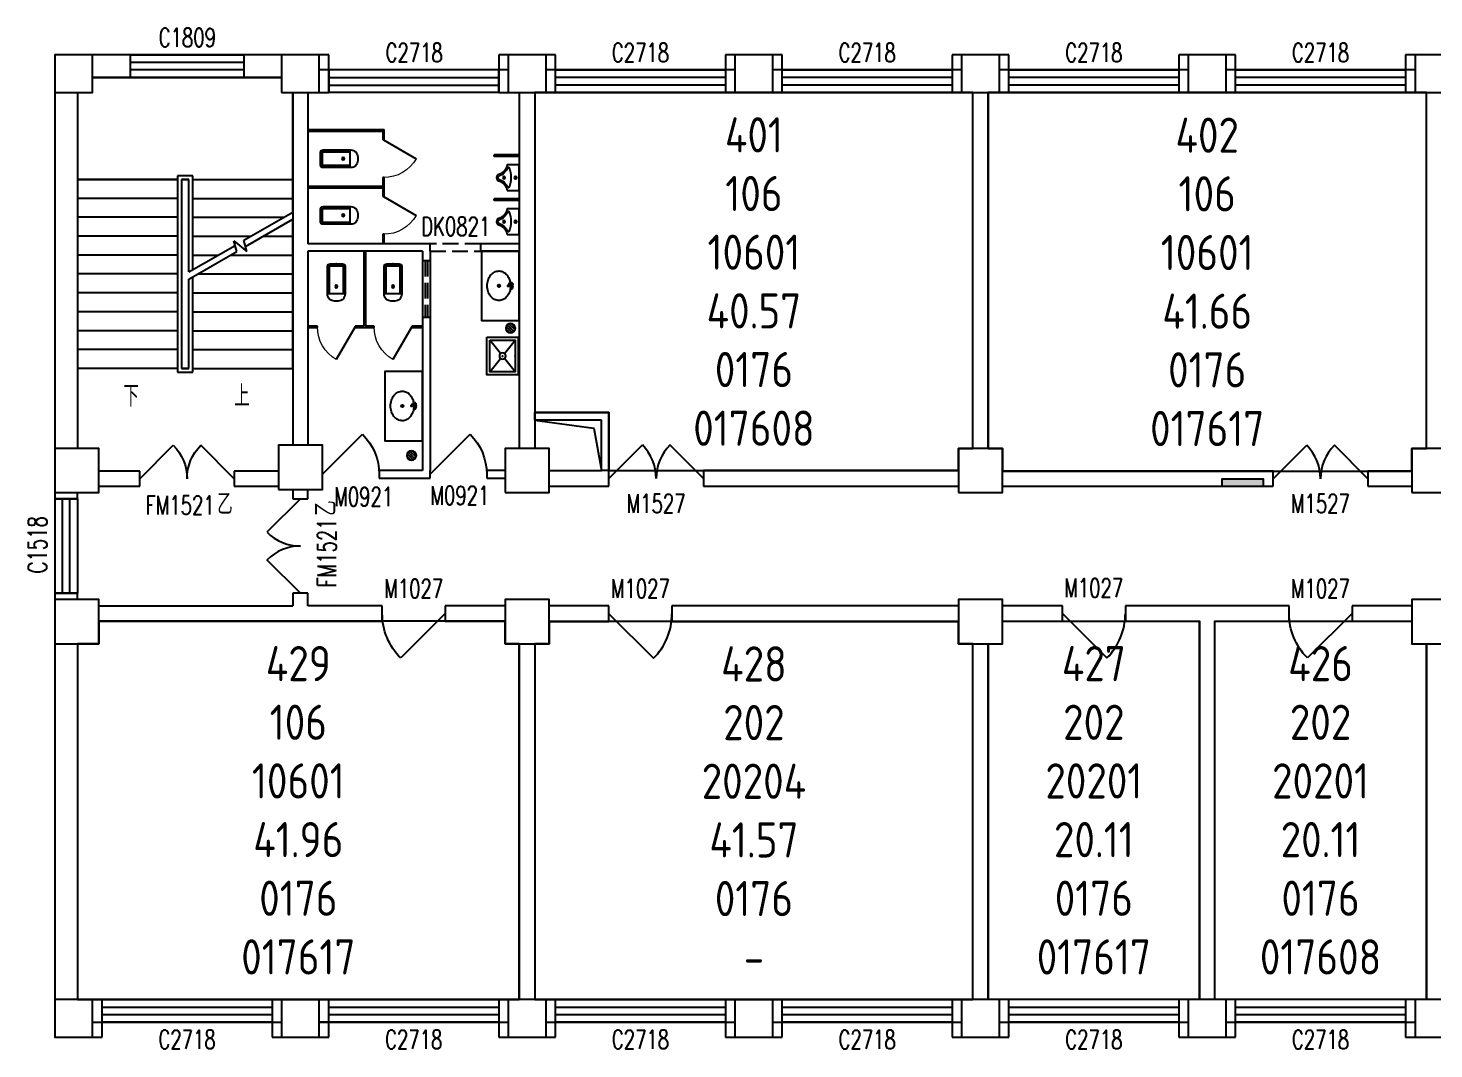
# Model space of a CAD drawing. Extents: x 9002 to 103626, y 147230 to 163438.
# Drawn here: x 9002 to 31326, y 147230 to 163438 of the extents above; entities that cross this region are included whole.
import ezdxf

# ---------------------------------------------------------------- set-up
doc = ezdxf.new("R2010")
doc.units = 0
doc.header["$LTSCALE"] = 1000
doc.header["$MEASUREMENT"] = 0
doc.linetypes.add('DASH', pattern=[0.35, 0.25, -0.1])
for name, color, linetype in [('body', 30, 'Continuous'), ('GROS', 6, 'Continuous'), ('RM', 4, 'Continuous'), ('RM$', 5, 'Continuous'), ('RM$TXT', 5, 'Continuous')]:
    doc.layers.add(name, color=color, linetype=linetype)
doc.styles.add('_TCH_DIM', font='SIMPLEX', dxfattribs={"bigfont": 'GBCBIG'})
doc.styles.add('_TCH_WINDOW', font='SIMPLEX', dxfattribs={"bigfont": 'GBCBIG'})
doc.styles.get("Standard").update_dxf_attribs({"font": 'gbenor.shx', "bigfont": 'gbcbig.shx'})

# ---------------------------------------------------------------- blocks, each defined once
blk = doc.blocks.new('_FZHK')
blk.add_lwpolyline([(-0.5, -0.5), (0.5, -0.5), (0.5, 0.5), (-0.5, 0.5)], close=True)
blk = doc.blocks.new('$DorLib2D$00000114')
at = {"color": 0}
blk.add_line((0.5, 0), (-0.207, 0.707), dxfattribs=at)
blk.add_arc((0.5, 0), 1, 135, 180, dxfattribs=at)
blk = doc.blocks.new('$WINLIB2D$00000001')
at = {"color": 0}
for points in [[(-0.5, 0.5), (-0.5, -0.5)], [(-0.5, 0.5), (0.5, 0.5)], [(0.5, -0.5), (0.5, 0.5)], [(0.5, 0.1667), (-0.5, 0.1667)], [(0.5, -0.1667), (-0.5, -0.1667)], [(-0.5, -0.5), (0.5, -0.5)]]:
    blk.add_lwpolyline(points, dxfattribs=at)
blk = doc.blocks.new('$DorLib2D$00000116')
at = {"color": 0}
for p, q in [((-0.5, 0), (-0.146, 0.354)), ((0.5, 0), (0.146, 0.354))]:
    blk.add_line(p, q, dxfattribs=at)
for centre, start, end in [((-0.5, 0), 0, 45), ((0.5, 0), 135, 180)]:
    blk.add_arc(centre, 0.5, start, end, dxfattribs=at)
blk = doc.blocks.new('$lvtry$00000201')
at = {"color": 0}
for p, q in [((100, -30, 0), (-100, -30, 0)), ((110, -470, 0), (110, -40, 0)), ((140, -470, 0), (-140, -470, 0))]:
    blk.add_line(p, q, dxfattribs=at)
at = {"color": 0, "elevation": 0}
blk.add_lwpolyline([(140, -40, 0.414214), (100, 0), (-100, 0, 0.414214), (-140, -40), (-140, -480, 0.414214), (-30, -590), (30, -590, 0.414214), (140, -480)], format="xyb", close=True, dxfattribs=at)
blk.add_lwpolyline([(-110, -40), (-110, -470)], dxfattribs=at)
at = {"color": 0}
blk.add_circle((0, -359, 0), 20, dxfattribs=at)
for centre, start, end in [((-100, -40, 0), 90, 180), ((100, -40, 0), 0, 90)]:
    blk.add_arc(centre, 10, start, end, dxfattribs=at)
for p in [(0, 0, 0), (0, -359, 0)]:
    blk.add_point(p, dxfattribs=at)
blk = doc.blocks.new('$TCHSYS$APDOOR2D')
blk.add_line((0.5, 0), (0, 0.866))
at = {"lineweight": 13}
blk.add_arc((0.5, 0), 1, 120, 180, dxfattribs=at)
blk = doc.blocks.new('$lvtry$00000222')
at = {"color": 0, "elevation": 0}
blk.add_lwpolyline([(-205, -191), (-205, 0), (205, 0), (205, -191, 0.268068), (51, -323, -0.317765), (0, -360, -0.317765), (-51, -323, 0.268068)], format="xyb", close=True, dxfattribs=at)
at = {"color": 0}
for centre in [(0, -60, 0), (0, -242, 0)]:
    blk.add_circle(centre, 20, dxfattribs=at)
for centre, radius, start, end in [((-152, -175, 0), 10, 114.1084, 248.1394), ((5, -526, 0), 395, 66.6675, 114.1084), ((-243, -401, 0), 233, 19.2639, 68.1394), ((243, -401, 0), 233, 110.4941, 160.7361), ((158, -173, 0), 10, 290.4941, 66.6675), ((0, -316, 0), 24, 199.2639, 269.4998), ((0, -316, 0), 24, 270.5002, 340.7361)]:
    blk.add_arc(centre, radius, start, end, dxfattribs=at)
for p in [(0, -60, 0), (0, -242, 0)]:
    blk.add_point(p, dxfattribs=at)
blk = doc.blocks.new('$lvtry$00000191')
at = {"color": 0}
for p, q in [((-250, -50, 0), (-39, -219, 0)), ((39, -219, 0), (250, -50, 0)), ((-250, -450, 0), (-39, -281, 0)), ((39, -281, 0), (250, -450, 0))]:
    blk.add_line(p, q, dxfattribs=at)
at = {"color": 0, "elevation": 0}
for points in [[(300, -500), (300, 0), (-300, 0), (-300, -500)], [(250, -450), (250, -50), (-250, -50), (-250, -450)]]:
    blk.add_lwpolyline(points, close=True, dxfattribs=at)
at = {"color": 0}
blk.add_circle((0, -250, 0), 50, dxfattribs=at)
for p in [(0, -50, 0), (0, -250, 0)]:
    blk.add_point(p, dxfattribs=at)
blk = doc.blocks.new('$lvtry$00000171')
for p, q in [((-74, 11), (-11, 74)), ((-70, -27), (27, 70)), ((-53, -53), (53, 53)), ((-27, -70), (70, 27)), ((11, -74), (74, -11))]:
    blk.add_line(p, q)
blk.add_circle((0, 0), 75)
blk.add_point((0, 0))
blk = doc.blocks.new('$lvtry$00000194')
at = {"color": 0}
for p, q in [((-17, -27), (-17, -17)), ((17, -27), (17, -17))]:
    blk.add_line(p, q, dxfattribs=at)
blk.add_lwpolyline([(14, -39, -0.067374), (92, -53, -0.088152), (166, -93, -0.105269), (218, -155, -0.121685), (235, -224, -0.121685), (218, -292, -0.105269), (166, -355, -0.088152), (92, -394, -0.078966), (0, -409, -0.078966), (-92, -394, -0.088152), (-166, -355, -0.105269), (-218, -292, -0.121685), (-235, -224, -0.121685), (-218, -155, -0.105269), (-166, -93, -0.088152), (-92, -53, -0.059935), (-23, -40, -0.059935)], format="xyb", dxfattribs=at)
for centre, radius in [((0, -221), 20), ((0, -27), 16.7), ((0, -221), 15)]:
    blk.add_circle(centre, radius, dxfattribs=at)
for centre, radius, start, end in [((0, -17), 16.7, 0, 180), ((-40, -17), 10.1, 106.6096, 258.1648), ((-64, 250), 259, 274.7069, 282.3732), ((-75, -197), 173, 71.36, 79.1873), ((-29, -63), 6.77, 155.344, 308.3224), ((-171, 35), 166, 324.8411, 338.1337), ((-171, 35), 170, 324.8411, 331.3523), ((-29, -63), 3.37, 155.344, 308.3224), ((100, -178), 170, 132.3141, 138.8253), ((100, -178), 166, 125.5327, 138.8253), ((-12, -42), 10.6, 201.8924, 261.774), ((-381, -99), 372, 2.3982, 6.7627), ((0, -80), 9.9, 201.7837, 338.2163), ((64, 250), 259, 257.6268, 265.2931), ((381, -99), 372, 170.1008, 177.6018), ((75, -197), 173, 100.8127, 110.4191), ((40, -17), 10.1, 281.8352, 73.3904)]:
    blk.add_arc(centre, radius, start, end, dxfattribs=at)
for p in [(0, -27), (0, -221)]:
    blk.add_point(p, dxfattribs=at)

msp = doc.modelspace()

# ---------------------------------------------------------------- hatches: boundary and pattern name
at = {"layer": 'body'}
msp.add_hatch(color=30, dxfattribs=at).paths.add_polyline_path([(28616, 156284), (27966, 156284), (27966, 156164), (28616, 156164)])

# ---------------------------------------------------------------- linework, layer by layer
at = {"layer": 'body', "color": 30}
for p, q in [((10626, 163014), (10026, 163014)), ((10626, 162654), (10626, 163014)), ((13026, 163014), (12426, 163014)), ((12426, 163014), (12426, 162654)), ((13776, 163014), (13626, 163014)), ((13776, 162774), (13776, 163014)), ((16626, 163014), (16476, 163014)), ((16476, 163014), (16476, 162774)), ((17376, 163014), (17226, 163014)), ((17376, 162774), (17376, 163014)), ((20226, 163014), (20076, 163014)), ((20076, 163014), (20076, 162774)), ((20976, 163014), (20826, 163014)), ((20976, 162774), (20976, 163014)), ((23826, 163014), (23676, 163014)), ((23676, 163014), (23676, 162774)), ((24576, 163014), (24426, 163014)), ((24576, 162774), (24576, 163014)), ((27426, 163014), (27276, 163014)), ((27276, 163014), (27276, 162774)), ((28176, 163014), (28026, 163014)), ((28176, 162774), (28176, 163014)), ((31026, 163014), (30876, 163014)), ((30876, 163014), (30876, 162774)), ((13776, 162774), (13626, 162774)), ((13776, 162414), (13776, 162774)), ((16626, 162774), (16476, 162774)), ((16476, 162774), (16476, 162414)), ((17376, 162774), (17226, 162774)), ((17376, 162414), (17376, 162774)), ((20226, 162774), (20076, 162774)), ((20076, 162774), (20076, 162414)), ((20976, 162774), (20826, 162774)), ((20976, 162414), (20976, 162774)), ((23826, 162774), (23676, 162774)), ((23676, 162774), (23676, 162414)), ((24576, 162774), (24426, 162774)), ((24576, 162414), (24576, 162774)), ((27426, 162774), (27276, 162774)), ((27276, 162774), (27276, 162414)), ((28176, 162774), (28026, 162774)), ((28176, 162414), (28176, 162774)), ((31026, 162774), (30876, 162774)), ((30876, 162774), (30876, 162414)), ((10026, 162654), (10626, 162654)), ((13026, 162654), (10026, 162654)), ((12426, 162654), (13026, 162654)), ((9426, 162414), (9426, 156764)), ((9786, 162414), (9786, 156764)), ((9786, 162414), (9786, 161034)), ((13206, 161034), (13206, 162414)), ((13206, 162414), (13206, 160014)), ((13446, 162414), (13446, 160014)), ((13626, 162414), (13776, 162414)), ((16476, 162414), (16626, 162414)), ((16801, 162414), (16801, 160014)), ((17051, 162414), (17051, 160014)), ((17226, 162414), (17376, 162414)), ((20076, 162414), (20226, 162414)), ((20826, 162414), (20976, 162414)), ((23676, 162414), (23826, 162414)), ((24006, 156764), (24006, 162414)), ((24246, 156764), (24246, 162414)), ((24426, 162414), (24576, 162414)), ((27276, 162414), (27426, 162414)), ((28026, 162414), (28176, 162414)), ((30876, 162414), (31026, 162414)), ((31206, 156764), (31206, 162414)), ((13446, 161827), (14658, 161827)), ((13446, 161827), (13446, 161802)), ((13446, 161802), (14633, 161802)), ((14633, 161802), (14633, 161664)), ((14633, 161664), (14658, 161664)), ((14658, 161664), (14658, 161827)), ((16801, 161427), (16401, 161427)), ((16401, 161402), (16401, 161427)), ((16801, 161402), (16401, 161402)), ((16801, 161402), (16801, 161427)), ((9786, 161034), (9786, 158034)), ((11376, 161034), (9786, 161034)), ((9786, 161034), (11376, 161034)), ((11616, 161094), (11376, 161094)), ((11376, 161094), (11376, 157974)), ((11436, 161034), (11436, 158034)), ((11556, 161034), (11436, 161034)), ((11436, 161034), (11436, 158034)), ((11436, 161034), (11556, 161034)), ((11556, 159566), (11556, 161034)), ((11556, 159566), (11556, 161034)), ((11616, 159600), (11616, 161094)), ((11616, 161034), (13206, 161034)), ((11616, 161034), (13206, 161034)), ((13206, 160518), (13206, 161034)), ((14658, 161064), (14633, 161064)), ((14633, 161064), (14633, 160927)), ((14658, 160914), (14658, 161064)), ((11376, 160734), (9786, 160734)), ((11616, 160734), (13206, 160734)), ((13446, 160927), (14633, 160927)), ((13446, 160927), (13446, 160902)), ((13446, 160902), (14633, 160902)), ((14633, 160902), (14633, 160764)), ((14633, 160764), (14658, 160764)), ((14658, 160764), (14658, 160914)), ((12428, 160069), (13206, 160518)), ((16801, 160727), (16401, 160727)), ((16401, 160702), (16401, 160727)), ((16801, 160702), (16401, 160702)), ((16801, 160702), (16801, 160727)), ((11376, 160434), (9786, 160434)), ((11616, 160434), (13060, 160434)), ((12455, 159969), (13206, 160403)), ((13206, 158034), (13206, 160403)), ((11376, 160134), (9786, 160134)), ((11616, 160134), (12540, 160134)), ((12316, 159889), (12270, 160062)), ((12270, 160062), (12476, 159889)), ((12476, 159889), (12428, 160069)), ((12740, 160134), (13206, 160134)), ((14658, 160164), (14633, 160164)), ((14633, 160164), (14633, 160014)), ((14658, 160014), (14658, 160164)), ((11556, 159566), (12289, 159989)), ((11556, 159450), (12316, 159889)), ((13206, 160014), (13206, 156814)), ((14646, 160014), (13446, 160014)), ((13446, 159894), (13446, 156814)), ((14646, 159894), (13446, 159894)), ((14333, 159894), (14333, 158707)), ((14358, 159894), (14333, 159894)), ((14358, 159894), (14358, 158707)), ((15265, 160014), (14646, 160014)), ((15265, 159894), (14646, 159894)), ((15385, 160014), (15265, 160014)), ((15265, 159894), (15265, 158694)), ((15385, 159894), (15385, 160014)), ((15385, 159894), (15385, 158694)), ((16801, 160014), (16185, 160014)), ((16185, 160014), (16185, 159894)), ((16185, 159894), (16801, 159894)), ((16801, 160014), (16801, 156764)), ((17051, 160014), (17051, 156764)), ((11376, 159834), (9786, 159834)), ((11616, 159834), (12021, 159834)), ((12221, 159834), (13206, 159834)), ((11376, 159534), (9786, 159534)), ((11556, 158034), (11556, 159450)), ((11556, 158034), (11556, 159450)), ((11616, 157974), (11616, 159485)), ((11701, 159534), (13206, 159534)), ((11376, 159234), (9786, 159234)), ((11616, 159234), (13206, 159234)), ((11376, 158934), (9786, 158934)), ((11616, 158934), (13206, 158934)), ((11376, 158634), (9786, 158634)), ((11616, 158634), (13206, 158634)), ((13596, 158707), (13446, 158707)), ((13446, 158707), (13446, 158682)), ((13446, 158682), (13596, 158682)), ((13596, 158682), (13596, 158707)), ((14333, 158707), (14196, 158707)), ((14196, 158707), (14196, 158682)), ((14196, 158682), (14346, 158682)), ((14346, 158682), (14496, 158682)), ((14496, 158707), (14358, 158707)), ((14496, 158682), (14496, 158707)), ((15265, 158707), (15096, 158707)), ((15096, 158707), (15096, 158682)), ((15096, 158682), (15265, 158682)), ((15265, 158694), (15265, 156414)), ((15385, 158694), (15385, 156414)), ((11376, 158334), (9786, 158334)), ((11616, 158334), (13206, 158334)), ((11376, 158034), (9786, 158034)), ((11376, 157974), (11616, 157974)), ((11436, 158034), (11556, 158034)), ((11556, 158034), (11436, 158034)), ((11616, 158034), (13206, 158034)), ((18226, 157334), (17051, 157334)), ((17051, 157214), (17051, 157334)), ((18106, 157214), (17051, 157214)), ((18106, 156414), (18106, 157214)), ((18226, 156414), (18226, 157334)), ((10776, 156404), (10126, 156404)), ((10776, 156164), (10776, 156404)), ((12976, 156404), (12276, 156404)), ((12276, 156404), (12276, 156164)), ((15265, 156414), (14576, 156414)), ((14576, 156414), (14576, 156294)), ((14576, 156294), (15265, 156294)), ((15265, 156294), (15385, 156294)), ((15385, 156294), (15385, 156414)), ((16576, 156414), (16285, 156414)), ((16285, 156414), (16285, 156294)), ((16285, 156294), (16576, 156294)), ((17276, 156414), (18106, 156414)), ((18226, 156414), (18106, 156414)), ((18226, 156164), (18226, 156414)), ((23776, 156414), (19726, 156414)), ((19726, 156414), (19726, 156164)), ((28776, 156404), (24476, 156404)), ((28776, 156164), (28776, 156404)), ((30976, 156404), (30276, 156404)), ((30276, 156404), (30276, 156164)), ((9426, 156064), (9426, 155964)), ((9786, 155964), (9786, 156064)), ((10126, 156164), (10776, 156164)), ((12276, 156164), (12976, 156164)), ((13206, 156114), (13206, 155964)), ((13446, 155964), (13446, 156114)), ((17276, 156164), (18106, 156164)), ((18106, 156164), (18226, 156164)), ((19726, 156164), (23776, 156164)), ((24476, 156164), (28776, 156164)), ((30276, 156164), (30976, 156164)), ((9426, 155964), (9786, 155964)), ((13206, 155964), (13446, 155964)), ((9786, 154464), (9426, 154464)), ((9426, 154464), (9426, 154364)), ((9786, 154364), (9786, 154464)), ((10126, 154264), (13206, 154264)), ((13446, 154464), (13206, 154464)), ((13206, 154464), (13206, 154264)), ((13446, 154264), (13446, 154464)), ((14626, 154264), (13446, 154264)), ((14626, 154024), (14626, 154264)), ((16576, 154264), (15626, 154264)), ((15626, 154264), (15626, 154024)), ((18226, 154264), (17276, 154264)), ((18226, 154014), (18226, 154264)), ((23776, 154264), (19226, 154264)), ((19226, 154264), (19226, 154014)), ((25426, 154264), (24476, 154264)), ((25426, 154024), (25426, 154264)), ((27726, 154264), (26426, 154264)), ((26426, 154264), (26426, 154024)), ((29026, 154264), (27726, 154264)), ((29026, 154024), (29026, 154264)), ((30976, 154264), (30026, 154264)), ((30026, 154264), (30026, 154024)), ((10126, 154024), (13326, 154024)), ((13326, 154024), (14626, 154024)), ((15626, 154024), (16576, 154024)), ((17276, 154014), (18226, 154014)), ((19226, 154014), (23776, 154014)), ((24476, 154024), (25426, 154024)), ((26426, 154024), (27606, 154024)), ((27606, 148014), (27606, 154024)), ((27846, 154024), (29026, 154024)), ((27846, 148014), (27846, 154024)), ((30026, 154024), (30976, 154024)), ((9426, 153664), (9426, 148014)), ((9786, 153664), (9786, 148014)), ((16801, 153664), (16801, 148014)), ((17051, 153664), (17051, 148014)), ((24006, 148014), (24006, 153664)), ((24246, 148014), (24246, 153664)), ((31206, 148014), (31206, 153664)), ((10176, 148014), (10026, 148014)), ((10176, 147654), (10176, 148014)), ((13026, 148014), (12876, 148014)), ((12876, 148014), (12876, 147654)), ((13776, 148014), (13626, 148014)), ((13776, 147654), (13776, 148014)), ((16626, 148014), (16476, 148014)), ((16476, 148014), (16476, 147654)), ((17376, 148014), (17226, 148014)), ((17376, 147654), (17376, 148014)), ((20226, 148014), (20076, 148014)), ((20076, 148014), (20076, 147654)), ((20976, 148014), (20826, 148014)), ((20976, 147654), (20976, 148014)), ((23826, 148014), (23676, 148014)), ((23676, 148014), (23676, 147654)), ((24576, 148014), (24426, 148014)), ((24576, 147654), (24576, 148014)), ((27426, 148014), (27276, 148014)), ((27276, 148014), (27276, 147654)), ((28176, 148014), (28026, 148014)), ((28176, 147654), (28176, 148014)), ((31026, 148014), (30876, 148014)), ((30876, 148014), (30876, 147654)), ((10026, 147654), (10176, 147654)), ((10176, 147414), (10176, 147654)), ((12876, 147654), (13026, 147654)), ((12876, 147654), (12876, 147414)), ((13626, 147654), (13776, 147654)), ((13776, 147654), (13626, 147654)), ((13776, 147414), (13776, 147654)), ((16476, 147654), (16626, 147654)), ((16476, 147654), (16476, 147414)), ((17226, 147654), (17376, 147654)), ((17376, 147414), (17376, 147654)), ((20076, 147654), (20226, 147654)), ((20076, 147654), (20076, 147414)), ((20826, 147654), (20976, 147654)), ((20976, 147414), (20976, 147654)), ((23676, 147654), (23826, 147654)), ((23676, 147654), (23676, 147414)), ((24426, 147654), (24576, 147654)), ((24576, 147414), (24576, 147654)), ((27276, 147654), (27426, 147654)), ((27276, 147654), (27276, 147414)), ((28026, 147654), (28176, 147654)), ((28176, 147414), (28176, 147654)), ((30876, 147654), (31026, 147654)), ((30876, 147654), (30876, 147414)), ((10026, 147414), (10176, 147414)), ((12876, 147414), (13026, 147414)), ((13626, 147414), (13776, 147414)), ((16476, 147414), (16626, 147414)), ((17226, 147414), (17376, 147414)), ((20076, 147414), (20226, 147414)), ((20826, 147414), (20976, 147414)), ((23676, 147414), (23826, 147414)), ((24426, 147414), (24576, 147414)), ((27276, 147414), (27426, 147414)), ((28026, 147414), (28176, 147414)), ((30876, 147414), (31026, 147414))]:
    msp.add_line(p, q, dxfattribs=at)
at = {"layer": 'body', "color": 30, "linetype": 'DASH'}
for p, q in [((16185, 160014), (15385, 160014)), ((15385, 159894), (16185, 159894)), ((15385, 159744, 900), (15265, 159744, 900)), ((15305, 159744, 900), (15305, 158844, 900)), ((15345, 159744, 900), (15345, 158844, 900)), ((15385, 158844, 900), (15265, 158844, 900))]:
    msp.add_line(p, q, dxfattribs=at)
at = {"layer": 'body', "color": 30}
for points in [[(10611, 157884, 0, 0, 0), (10611, 161844, 0, 0, 0), (12381, 161844, 0, 0, 0), (12381, 160434, 80, 0, 0), (12381, 160134, 0, 0, 0)], [(12381, 157884, 0, 0, 0), (12381, 159534, 80, 0, 0), (12381, 159834, 0, 0, 0)]]:
    msp.add_lwpolyline(points, format="xyseb", dxfattribs=at)
for points in [[(16801, 158794), (16801, 159894), (16201, 159894), (16201, 158794)], [(15265, 156887), (15265, 157987), (14665, 157987), (14665, 156887)]]:
    msp.add_lwpolyline(points, close=True, dxfattribs=at)
for points in [[(17051, 157214), (17984, 157087), (18106, 156414)], [(27966, 156164), (27966, 156284), (28616, 156284), (28616, 156164)]]:
    msp.add_lwpolyline(points, dxfattribs=at)
at = {"layer": 'GROS'}
msp.add_lwpolyline([(31626, 163014), (31026, 163014), (31026, 162774), (28026, 162774), (28026, 163014), (27426, 163014), (27426, 162774), (24426, 162774), (24426, 163014), (23826, 163014), (23826, 162774), (20826, 162774), (20826, 163014), (20226, 163014), (20226, 162774), (17226, 162774), (17226, 163014), (16626, 163014), (16626, 162774), (13626, 162774), (13626, 163014), (9426, 163014), (9426, 147414), (10026, 147414), (10026, 147654), (13026, 147654), (13026, 147414), (13626, 147414), (13626, 147654), (16626, 147654), (16626, 147414), (17226, 147414), (17226, 147654), (20226, 147654), (20226, 147414), (20826, 147414), (20826, 147654), (23826, 147654), (23826, 147414), (24426, 147414), (24426, 147654), (27426, 147654), (27426, 147414), (28026, 147414), (28026, 147654), (31026, 147654), (31026, 147414), (31626, 147414)], dxfattribs=at)
at = {"layer": 'RM', "color": 4}
msp.add_lwpolyline([(24246, 153664), (24246, 148014)], dxfattribs=at)
at = {"layer": 'RM$'}
for points in [[(17051, 162414), (17051, 157334), (18226, 157334), (18226, 156414), (23776, 156414), (23776, 156764), (24006, 156764), (24006, 162414)], [(24246, 162414), (24246, 156764), (24476, 156764), (24476, 156404), (30976, 156404), (30976, 156764), (31206, 156764), (31206, 162414)], [(17276, 154014), (17276, 153664), (17051, 153664), (17051, 148014), (24006, 148014), (24006, 153664), (23776, 153664), (23776, 154014)], [(24246, 150839), (24246, 153664), (24476, 153664), (24476, 154014), (24476, 154024), (27606, 154024), (27606, 148014), (24246, 148014)]]:
    msp.add_lwpolyline(points, close=True, dxfattribs=at)
at = {"layer": 'RM$', "ltscale": 20}
msp.add_lwpolyline([(10126, 154024), (10126, 153664), (9786, 153664), (9786, 148014), (16801, 148014), (16801, 153664), (16576, 153664), (16576, 154024)], close=True, dxfattribs=at)
at = {"layer": 'RM$'}
msp.add_lwpolyline([(31206, 153664), (31206, 148014), (27846, 148014), (27846, 154024), (30976, 154024), (30976, 153664), (31206, 153664)], dxfattribs=at)

# ---------------------------------------------------------------- block references
at = {"layer": 'body', "color": 30}
ref = msp.add_blockref('$WINLIB2D$00000001', (11526, 162834), dxfattribs=dict(at, xscale=-1800, yscale=360, zscale=360, rotation=180))
ref.add_attrib('A', 'C1809', (11076, 163140), dxfattribs={"color": 30, "height": 297.5, "style": '_TCH_WINDOW', "width": 0.705882})
ref = msp.add_blockref('$WINLIB2D$00000001', (15126, 162594), dxfattribs=dict(at, xscale=2700, yscale=360, zscale=360, rotation=180))
ref.add_attrib('A', 'C2718', (14678, 162900), dxfattribs={"color": 30, "height": 297.5, "style": '_TCH_WINDOW', "width": 0.705882})
ref = msp.add_blockref('$WINLIB2D$00000001', (18726, 162594), dxfattribs=dict(at, xscale=-2700, yscale=360, zscale=360, rotation=180))
ref.add_attrib('A', 'C2718', (18271, 162900), dxfattribs={"color": 30, "height": 297.5, "style": '_TCH_WINDOW', "width": 0.705882})
ref = msp.add_blockref('$WINLIB2D$00000001', (22326, 162594), dxfattribs=dict(at, xscale=-2700, yscale=360, zscale=360, rotation=180))
ref.add_attrib('A', 'C2718', (21871, 162900), dxfattribs={"color": 30, "height": 297.5, "style": '_TCH_WINDOW', "width": 0.705882})
ref = msp.add_blockref('$WINLIB2D$00000001', (25926, 162594), dxfattribs=dict(at, xscale=-2700, yscale=360, zscale=360, rotation=180))
ref.add_attrib('A', 'C2718', (25471, 162900), dxfattribs={"color": 30, "height": 297.5, "style": '_TCH_WINDOW', "width": 0.705882})
ref = msp.add_blockref('$WINLIB2D$00000001', (29526, 162594), dxfattribs=dict(at, xscale=-2700, yscale=360, zscale=360, rotation=180))
ref.add_attrib('A', 'C2718', (29071, 162900), dxfattribs={"color": 30, "height": 297.5, "style": '_TCH_WINDOW', "width": 0.705882})
for name, p, xscale, yscale, zscale in [('_FZHK', (9726, 162714), 600, 600, 600), ('_FZHK', (13326, 162714), 600, 600, 600), ('_FZHK', (16926, 162714), 600, 600, 600), ('_FZHK', (20526, 162714), 600, 600, 600), ('_FZHK', (24126, 162714), 600, 600, 600), ('_FZHK', (27726, 162714), 600, 600, 600), ('_FZHK', (31326, 162714), 600, 600, 600), ('$TCHSYS$APDOOR2D', (13896, 158694), 600, -600, 25), ('$TCHSYS$APDOOR2D', (14796, 158694), 600, -600, 25), ('_FZHK', (9776, 156414), 700, 700, 700), ('_FZHK', (13326, 156464), 700, 700, 700), ('_FZHK', (16926, 156414), 700, 700, 700), ('_FZHK', (24126, 156414), 700, 700, 700), ('_FZHK', (31326, 156414), 700, 700, 700), ('_FZHK', (9776, 154014), 700, 700, 700), ('_FZHK', (16926, 154014), 700, 700, 700), ('_FZHK', (24126, 154014), 700, 700, 700), ('_FZHK', (31326, 154014), 700, 700, 700), ('_FZHK', (9726, 147714), 600, 600, 600), ('_FZHK', (13326, 147714), 600, 600, 600), ('_FZHK', (16926, 147714), 600, 600, 600), ('_FZHK', (20526, 147714), 600, 600, 600), ('_FZHK', (24126, 147714), 600, 600, 600), ('_FZHK', (27726, 147714), 600, 600, 600), ('_FZHK', (31326, 147714), 600, 600, 600)]:
    msp.add_blockref(name, p, dxfattribs=dict(at, xscale=xscale, yscale=yscale, zscale=zscale))
for name, p, xscale, yscale, zscale, rotation in [('$TCHSYS$APDOOR2D', (14646, 161364), 600, -600, 25, 90), ('$TCHSYS$APDOOR2D', (14646, 160464), 600, -600, 25, 90), ('$DorLib2D$00000116', (11526, 156284), 1500, -1500, 240, 180), ('$DorLib2D$00000116', (13326, 155214), 1500, 1500, 240, 90)]:
    msp.add_blockref(name, p, dxfattribs=dict(at, xscale=xscale, yscale=yscale, zscale=zscale, rotation=rotation))
at = {"layer": 'body', "color": 30, "yscale": -1}
for name, p, rotation in [('$lvtry$00000201', (13646, 161364), 270), ('$lvtry$00000222', (16801, 161064), 90), ('$lvtry$00000201', (13646, 160464), 270), ('$lvtry$00000222', (16801, 160364), 90), ('$lvtry$00000201', (13896, 159694), 180), ('$lvtry$00000201', (14796, 159694), 180), ('$lvtry$00000171', (16664, 158673), 180), ('$lvtry$00000191', (16786, 158231), 90), ('$lvtry$00000171', (15092, 156653), 180)]:
    msp.add_blockref(name, p, dxfattribs=dict(at, rotation=rotation))
at = {"layer": 'body', "color": 30, "rotation": 270}
for p in [(16702, 159347), (15167, 157439)]:
    msp.add_blockref('$lvtry$00000194', p, dxfattribs=at)
at = {"layer": 'body', "color": 30}
ref = msp.add_blockref('$DorLib2D$00000114', (14126, 156354), dxfattribs=dict(at, xscale=900, yscale=-900, zscale=120, rotation=180))
ref.add_attrib('A', 'M0921', (13862, 155850), dxfattribs={"color": 30, "height": 297.5, "style": '_TCH_WINDOW', "width": 0.705882})
ref = msp.add_blockref('$DorLib2D$00000114', (15835, 156354), dxfattribs=dict(at, xscale=900, yscale=-900, zscale=120, rotation=180))
ref.add_attrib('A', 'M0921', (15390, 155870), dxfattribs={"color": 30, "height": 297.5, "style": '_TCH_WINDOW', "width": 0.705882})
ref = msp.add_blockref('$DorLib2D$00000116', (18976, 156289), dxfattribs=dict(at, xscale=1500, yscale=1500, zscale=250))
ref.add_attrib('A', 'M1527', (18506, 155740), dxfattribs={"color": 30, "height": 297.5, "style": '_TCH_WINDOW', "width": 0.705882})
ref = msp.add_blockref('$DorLib2D$00000116', (29526, 156284), dxfattribs=dict(at, xscale=1500, yscale=1500, zscale=240))
ref.add_attrib('A', 'M1527', (29056, 155740), dxfattribs={"color": 30, "height": 297.5, "style": '_TCH_WINDOW', "width": 0.705882})
ref = msp.add_blockref('$WINLIB2D$00000001', (9606, 155214), dxfattribs=dict(at, xscale=1500, yscale=360, zscale=360, rotation=270))
ref.add_attrib('A', 'C1518', (9299, 154779), dxfattribs={"color": 30, "height": 297.5, "rotation": 90, "style": '_TCH_WINDOW', "width": 0.705882})
ref = msp.add_blockref('$DorLib2D$00000114', (15126, 154144), dxfattribs=dict(at, xscale=1000, yscale=-1000, zscale=240))
ref.add_attrib('A', 'M1027', (14656, 154390), dxfattribs={"color": 30, "height": 297.5, "style": '_TCH_WINDOW', "width": 0.705882})
ref = msp.add_blockref('$DorLib2D$00000114', (18726, 154139), dxfattribs=dict(at, xscale=1000, yscale=1000, zscale=250, rotation=180))
ref.add_attrib('A', 'M1027', (18256, 154390), dxfattribs={"color": 30, "height": 297.5, "style": '_TCH_WINDOW', "width": 0.705882})
ref = msp.add_blockref('$DorLib2D$00000114', (25926, 154144), dxfattribs=dict(at, xscale=1000, yscale=1000, zscale=240, rotation=180))
ref.add_attrib('A', 'M1027', (25456, 154400), dxfattribs={"color": 30, "height": 297.5, "style": '_TCH_WINDOW', "width": 0.705882})
ref = msp.add_blockref('$DorLib2D$00000114', (29526, 154144), dxfattribs=dict(at, xscale=-1000, yscale=1000, zscale=240, rotation=180))
ref.add_attrib('A', 'M1027', (29056, 154390), dxfattribs={"color": 30, "height": 297.5, "style": '_TCH_WINDOW', "width": 0.705882})
ref = msp.add_blockref('$WINLIB2D$00000001', (11526, 147834), dxfattribs=dict(at, xscale=-2700, yscale=360, zscale=360))
ref.add_attrib('A', 'C2718', (11071, 147232), dxfattribs={"color": 30, "height": 297.5, "style": '_TCH_WINDOW', "width": 0.705882})
ref = msp.add_blockref('$WINLIB2D$00000001', (15126, 147834), dxfattribs=dict(at, xscale=-2700, yscale=360, zscale=360))
ref.add_attrib('A', 'C2718', (14671, 147231), dxfattribs={"color": 30, "height": 297.5, "style": '_TCH_WINDOW', "width": 0.705882})
ref = msp.add_blockref('$WINLIB2D$00000001', (18726, 147834), dxfattribs=dict(at, xscale=-2700, yscale=360, zscale=360))
ref.add_attrib('A', 'C2718', (18271, 147232), dxfattribs={"color": 30, "height": 297.5, "style": '_TCH_WINDOW', "width": 0.705882})
ref = msp.add_blockref('$WINLIB2D$00000001', (22326, 147834), dxfattribs=dict(at, xscale=-2700, yscale=360, zscale=360))
ref.add_attrib('A', 'C2718', (21871, 147230), dxfattribs={"color": 30, "height": 297.5, "style": '_TCH_WINDOW', "width": 0.705882})
ref = msp.add_blockref('$WINLIB2D$00000001', (25926, 147834), dxfattribs=dict(at, xscale=-2700, yscale=360, zscale=360))
ref.add_attrib('A', 'C2718', (25471, 147230), dxfattribs={"color": 30, "height": 297.5, "style": '_TCH_WINDOW', "width": 0.705882})
ref = msp.add_blockref('$WINLIB2D$00000001', (29526, 147834), dxfattribs=dict(at, xscale=-2700, yscale=360, zscale=360))
ref.add_attrib('A', 'C2718', (29071, 147230), dxfattribs={"color": 30, "height": 297.5, "style": '_TCH_WINDOW', "width": 0.705882})

# ---------------------------------------------------------------- texts
at = {"layer": 'body', "color": 30, "style": '_TCH_WINDOW', "width": 0.705882}
for s, p in [('DK0821', (15243, 160140)), ('FM1521', (10866, 155714))]:
    msp.add_text(s, height=297.5, dxfattribs=at).set_placement(p)
at = {"layer": 'body', "color": 7, "style": '_TCH_DIM'}
for s, p in [('下', (10516, 157429)), ('上', (12276, 157429))]:
    msp.add_text(s, height=338, dxfattribs=at).set_placement(p)
at = {"layer": 'body', "color": 30, "style": '_TCH_WINDOW'}
msp.add_text('乙', height=338, dxfattribs=at).set_placement((12006, 155714))
msp.add_text('乙', height=338, rotation=90, dxfattribs=at).set_placement((13896, 155695))
at = {"layer": 'body', "color": 30, "style": '_TCH_WINDOW', "width": 0.705882}
msp.add_text('FM1521', height=297.5, rotation=90, dxfattribs=at).set_placement((13896, 154555))
at = {"layer": 'RM$TXT', "char_height": 558.8, "attachment_point": 8}
for s, insert in [('401^M^J106^M^J10601^M^J40.57^M^J0176^M^J017608^M^J', (20528, 156806)), ('402^M^J106^M^J10601^M^J41.66^M^J0176^M^J017617^M^J', (27726, 156801)), ('429^M^J106^M^J10601^M^J41.96^M^J0176^M^J017617^M^J', (13293, 148411)), ('428^M^J202^M^J20204^M^J41.57^M^J0176^M^J-^M^J', (20528, 148406)), ('427^M^J202^M^J20201^M^J20.11^M^J0176^M^J017617^M^J', (25926, 148411)), ('426^M^J202^M^J20201^M^J20.11^M^J0176^M^J017608^M^J', (29526, 148411))]:
    msp.add_mtext(s, dxfattribs=dict(at, insert=insert))

doc.saveas('drawing.dxf')
